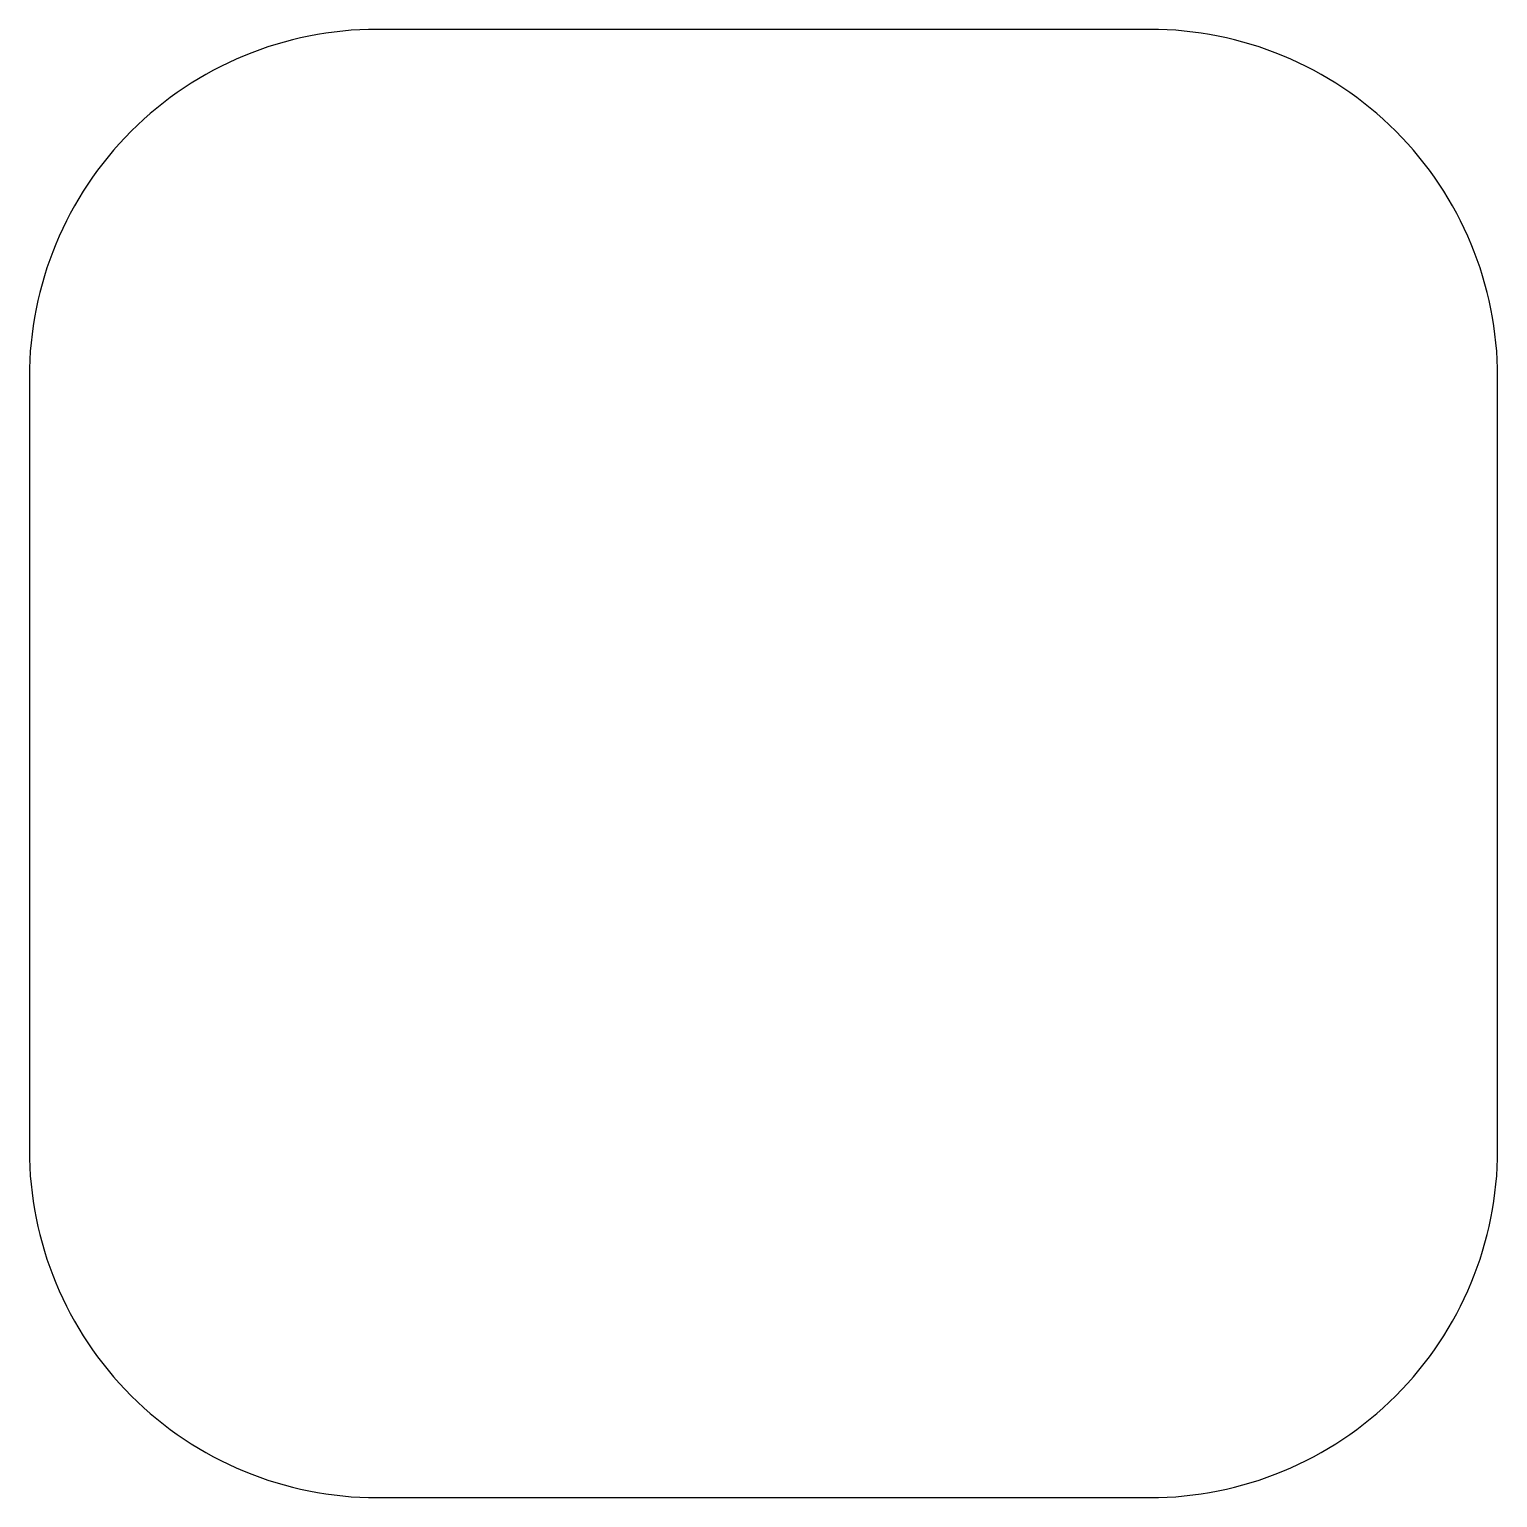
# Model space of a CAD drawing. Header units: millimetres. Extents: x 11.6 to 15.4, y -79.4 to -75.6.
import ezdxf

# ---------------------------------------------------------------- set-up
doc = ezdxf.new("R2010")
doc.units = ezdxf.units.MM
doc.layers.get('0').update_dxf_attribs({"linetype": 'CONTINUOUS'})

msp = doc.modelspace()

# ---------------------------------------------------------------- linework, layer by layer
msp.add_lwpolyline([(14.5, -79.4, 0.414214), (15.4, -78.5), (15.4, -76.5, 0.414214), (14.5, -75.6), (12.5, -75.6, 0.414214), (11.6, -76.5), (11.6, -78.5, 0.414214), (12.5, -79.4)], format="xyb", close=True)

doc.saveas('drawing.dxf')
